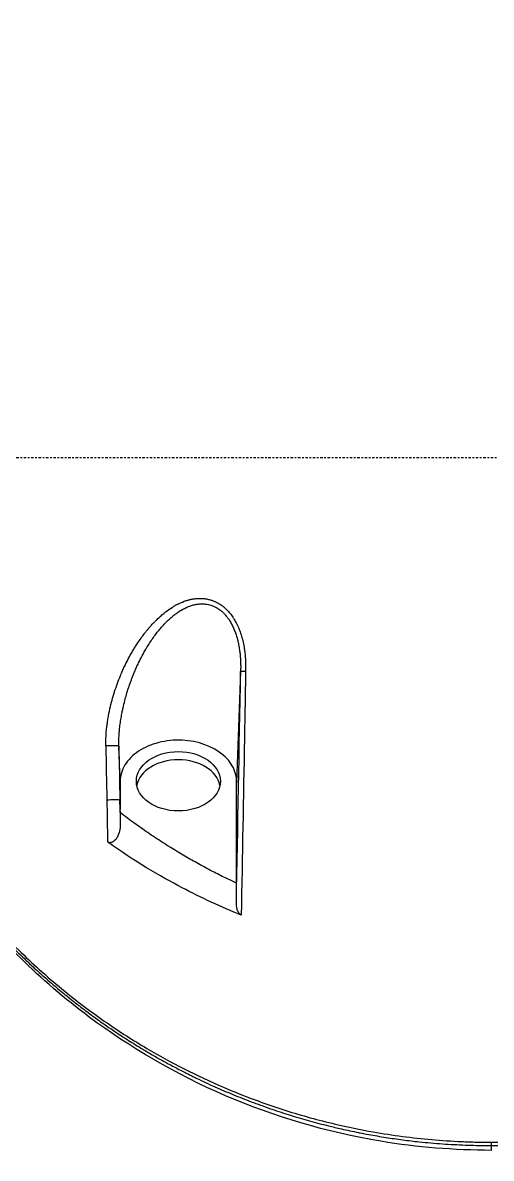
# Model space of a CAD drawing. Header units: millimetres. Extents: x 0 to 4378, y 0 to 2376.
# Drawn here: x 748.8 to 777.2, y 2123.9 to 2192.8 of the extents above; entities that cross this region are included whole.
import ezdxf

# ---------------------------------------------------------------- set-up
doc = ezdxf.new("R2010")
doc.units = ezdxf.units.MM
doc.header["$LTSCALE"] = 0.2
doc.linetypes.add('CENTER2', pattern=[1.125, 0.75, -0.125, 0.125, -0.125])
doc.layers.add('02_Center Line', color=1, linetype='CENTER2')

# ---------------------------------------------------------------- blocks, each defined once
blk = doc.blocks.new('A$Ce3085cef_1')
for p, q in [((-15.219, -12.976), (-15.469, -19.704)), ((-22.531, -19.637), (-22.611, -17.498)), ((-22.531, -19.637), (-22.531, -21.36)), ((-15.469, -25.826), (-15.469, -19.704)), ((-22.531, -21.36), (-22.553, -20.784)), ((-22.531, -21.543), (-22.531, -21.36)), ((-22.531, -21.544), (-22.526, -22.279)), ((-0.001, -41.555), (0, -41.763))]:
    blk.add_line(p, q)
for radius, start, end in [(86.413, 313.06048, 226.93952), (59, 311.98884, 228.01116), (57.092, 313.69818, 226.30182)]:
    blk.add_arc((0, 0), radius, start, end)
for centre, major_axis, ratio, start_param, end_param in [((-14.72, -12.985), (-0.5, 0.009), 0.012932, 5.115695, 6.264673), ((-23.11, -17.507), (0.5, 0.009), 0.050153, 0.018535, 2.199194), ((-12.785, -63.727), (-17.511, 911.462), 0.010687, 1.519843, 1.523455), ((-4.757, -63.303), (-17.027, 919.557), 0.01851, 1.520621, 1.524199), ((-19, -20.133), (2.55, 0), 0.707126, 0.137809, 3.003783), ((-23.053, -20.794), (0.5, 0.009), 0.046579, 0.018531, 2.190552), ((-12.439, -64.65), (-17.893, 931.033), 0.010814, 1.523451, 1.52618), ((-4.447, -64.049), (-17.323, 935.585), 0.01851, 1.524193, 1.525791)]:
    blk.add_ellipse(centre, major_axis=major_axis, ratio=ratio, start_param=start_param, end_param=end_param)
blk.add_ellipse((-19, -19.638), major_axis=(-2.55, 0), ratio=0.707116)
for points, knots in [([(-0.001, -41.555), (1.274, -41.555), (2.548, -41.496), (5.077, -41.262), (6.329, -41.087), (8.383, -40.705), (9.193, -40.529), (11.065, -40.062), (12.113, -39.755), (13.721, -39.215), (14.297, -39.007), (15.515, -38.536), (16.153, -38.27), (18.447, -37.247), (20.029, -36.408), (23.505, -34.273), (25.327, -32.919), (27.421, -31.089), (27.851, -30.697), (29.167, -29.443), (30.012, -28.558), (31.216, -27.182), (31.613, -26.706), (32.394, -25.726), (32.776, -25.222), (33.526, -24.183), (33.892, -23.649), (34.607, -22.55), (34.955, -21.986), (35.455, -21.127), (35.62, -20.836), (35.942, -20.25), (36.099, -19.955), (36.442, -19.293), (36.625, -18.925), (36.982, -18.18), (37.156, -17.801), (37.662, -16.654), (37.975, -15.88), (38.411, -14.696), (38.553, -14.29), (38.826, -13.469), (38.957, -13.054), (39.582, -10.944), (39.968, -9.233), (40.315, -7.034), (40.382, -6.555), (40.736, -3.631), (40.731, -1.784), (40.73, -0.374), (40.73, -0.156), (40.73, 0.174), (40.731, 0.284), (40.731, 0.558), (40.731, 0.718), (40.73, 0.953), (40.729, 1.029), (40.727, 1.258), (40.725, 1.393), (40.719, 1.643), (40.717, 1.746), (40.711, 1.947), (40.708, 2.039), (40.697, 2.346), (40.687, 2.563), (40.632, 3.62), (40.562, 4.456), (40.419, 5.698), (40.365, 6.104), (40.247, 6.908), (40.182, 7.306), (39.973, 8.479), (39.811, 9.254), (39.615, 10.072), (39.603, 10.119), (39.592, 10.165)], [-12.126888, -12.126888, -12.126888, -12.126888, -11.929155, -11.929155, -11.731142, -11.731142, -11.599108, -11.599108, -11.423504, -11.423504, -11.323203, -11.323203, -11.208746, -11.208746, -10.903559, -10.903559, -10.49681, -10.49681, -10.388234, -10.388234, -10.154863, -10.154863, -10.033963, -10.033963, -9.908546, -9.908546, -9.778492, -9.778492, -9.643694, -9.643694, -9.574994, -9.574994, -9.505925, -9.505925, -9.420491, -9.420491, -9.33343, -9.33343, -9.156755, -9.156755, -9.064945, -9.064945, -8.971626, -8.971626, -8.591834, -8.591834, -8.486072, -8.486072, -7.947871, -7.947871, -7.849464, -7.849464, -7.799156, -7.799156, -7.725216, -7.725216, -7.691028, -7.691028, -7.623996, -7.623996, -7.576077, -7.576077, -7.534454, -7.534454, -7.437649, -7.437649, -7.069154, -7.069154, -6.889697, -6.889697, -6.7135, -6.7135, -6.369354, -6.369354, -6.348438, -6.348438, -6.348438, -6.348438]), ([(-40.73, -1.164), (-40.73, -1.21), (-40.73, -1.256), (-40.73, -1.349), (-40.73, -1.393), (-40.729, -1.531), (-40.729, -1.623), (-40.726, -1.898), (-40.722, -2.08), (-40.715, -2.386), (-40.711, -2.508), (-40.69, -3.118), (-40.665, -3.606), (-40.607, -4.419), (-40.58, -4.744), (-40.508, -5.502), (-40.459, -5.935), (-40.33, -6.943), (-40.243, -7.519), (-40.011, -8.86), (-39.856, -9.624), (-39.44, -11.4), (-39.161, -12.411), (-38.659, -13.987), (-38.462, -14.559), (-38.012, -15.779), (-37.754, -16.426), (-37.33, -17.412), (-37.177, -17.753), (-36.659, -18.872), (-36.271, -19.644), (-35.379, -21.282), (-34.866, -22.146), (-33.688, -23.97), (-33.009, -24.928), (-31.891, -26.365), (-31.487, -26.86), (-30.281, -28.266), (-29.441, -29.163), (-27.71, -30.844), (-26.825, -31.633), (-25.075, -33.056), (-24.222, -33.698), (-22.551, -34.85), (-21.744, -35.367), (-19.444, -36.725), (-17.895, -37.516), (-15.043, -38.741), (-13.78, -39.213), (-11.495, -39.937), (-10.496, -40.214), (-8.718, -40.633), (-7.945, -40.793), (-5.993, -41.136), (-4.807, -41.293), (-3.011, -41.45), (-2.41, -41.489), (-1.507, -41.529), (-1.206, -41.539), (-0.754, -41.549), (-0.604, -41.551), (-0.378, -41.554), (-0.302, -41.554), (-0.189, -41.555), (-0.151, -41.555), (-0.076, -41.555), (-0.038, -41.555), (-0.001, -41.555)], [-7.729648, -7.729648, -7.729648, -7.729648, -7.710504, -7.710504, -7.690789, -7.690789, -7.652093, -7.652093, -7.574425, -7.574425, -7.522637, -7.522637, -7.315411, -7.315411, -7.17738, -7.17738, -6.993343, -6.993343, -6.748053, -6.748053, -6.421028, -6.421028, -5.985136, -5.985136, -5.736513, -5.736513, -5.452629, -5.452629, -5.301136, -5.301136, -4.954648, -4.954648, -4.558543, -4.558543, -4.106132, -4.106132, -3.864825, -3.864825, -3.41035, -3.41035, -2.984812, -2.984812, -2.612361, -2.612361, -2.28635, -2.28635, -1.715459, -1.715459, -1.286666, -1.286666, -0.965099, -0.965099, -0.723762, -0.723762, -0.361863, -0.361863, -0.180905, -0.180905, -0.090468, -0.090468, -0.045241, -0.045241, -0.022623, -0.022623, -0.011312, -0.011312, -0.000001, -0.000001, -0.000001, -0.000001]), ([(-40.723, -2.175), (-40.709, -2.959), (-40.671, -3.74), (-40.552, -5.295), (-40.469, -6.071), (-40.259, -7.616), (-40.131, -8.386), (-39.83, -9.918), (-39.657, -10.679), (-39.265, -12.194), (-39.047, -12.947), (-38.613, -14.295), (-38.405, -14.892), (-38.133, -15.619), (-38.081, -15.755), (-37.777, -16.54), (-37.509, -17.184), (-36.933, -18.471), (-36.624, -19.114), (-35.966, -20.396), (-35.615, -21.036), (-35.082, -21.947), (-34.915, -22.224), (-34.465, -22.954), (-34.175, -23.403), (-33.662, -24.163), (-33.444, -24.476), (-33.051, -25.025), (-32.877, -25.261), (-32.429, -25.859), (-32.15, -26.217), (-31.704, -26.772), (-31.541, -26.97), (-31.254, -27.313), (-31.131, -27.458), (-30.977, -27.637), (-30.947, -27.671), (-30.899, -27.727), (-30.878, -27.751), (-30.834, -27.801), (-30.813, -27.826), (-30.786, -27.856), (-30.778, -27.865), (-30.771, -27.873), (-30.77, -27.874), (-30.657, -28.004), (-30.537, -28.14), (-30.286, -28.417), (-30.157, -28.56), (-29.885, -28.853), (-29.743, -29.004), (-29.447, -29.314), (-29.293, -29.473), (-28.971, -29.799), (-28.805, -29.965), (-28.46, -30.302), (-28.282, -30.473), (-27.913, -30.821), (-27.722, -30.998), (-27.328, -31.355), (-27.125, -31.536), (-26.776, -31.84), (-26.633, -31.963), (-26.26, -32.279), (-26.023, -32.475), (-25.544, -32.862), (-25.303, -33.053), (-25.039, -33.257), (-25.025, -33.267), (-24.776, -33.459), (-24.533, -33.642), (-24.037, -34.007), (-23.783, -34.189), (-23.304, -34.524), (-23.082, -34.676), (-22.586, -35.009), (-22.31, -35.189), (-21.746, -35.547), (-21.459, -35.725), (-20.963, -36.023), (-20.758, -36.144), (-20.246, -36.44), (-19.934, -36.615), (-19.497, -36.852), (-19.38, -36.915), (-19.038, -37.097), (-18.811, -37.214), (-18.515, -37.364), (-18.447, -37.398), (-18.312, -37.466), (-18.243, -37.5), (-18.106, -37.568), (-18.038, -37.601), (-17.939, -37.649), (-17.906, -37.665), (-17.836, -37.699), (-17.798, -37.717), (-17.388, -37.914), (-17.016, -38.085), (-16.278, -38.411), (-15.912, -38.567), (-15.177, -38.867), (-14.807, -39.011), (-14.064, -39.289), (-13.691, -39.423), (-12.939, -39.68), (-12.559, -39.804), (-11.799, -40.039), (-11.418, -40.151), (-10.653, -40.364), (-10.268, -40.465), (-9.624, -40.624), (-9.362, -40.686), (-8.752, -40.825), (-8.404, -40.898), (-8.029, -40.973), (-7.996, -40.98), (-7.612, -41.056), (-7.264, -41.119), (-6.572, -41.237), (-6.229, -41.291), (-5.544, -41.39), (-5.203, -41.434), (-4.704, -41.494), (-4.542, -41.512), (-4.139, -41.555), (-3.902, -41.578), (-3.429, -41.619), (-3.195, -41.637), (-2.73, -41.669), (-2.499, -41.683), (-2.039, -41.707), (-1.811, -41.718), (-1.358, -41.735), (-1.134, -41.741), (-0.69, -41.752), (-0.469, -41.756), (-0.168, -41.76), (-0.084, -41.76), (0, -41.761)], [0, 0, 0, 0, 0.0414469, 0.0414469, 0.0830494, 0.0830494, 0.1249008, 0.1249008, 0.1668944, 0.1668944, 0.2091227, 0.2091227, 0.2431558, 0.2431558, 0.2509379, 0.2509379, 0.2884331, 0.2884331, 0.3266289, 0.3266289, 0.3655753, 0.3655753, 0.3827867, 0.3827867, 0.4111135, 0.4111135, 0.4312236, 0.4312236, 0.4466558, 0.4466558, 0.4704458, 0.4704458, 0.4838416, 0.4838416, 0.4937454, 0.4937454, 0.4960937, 0.4960937, 0.4975622, 0.4975622, 0.4990924, 0.4990924, 0.4998798, 0.4998798, 0.5, 0.5, 0.515625, 0.515625, 0.530681, 0.530681, 0.5455116, 0.5455116, 0.5601173, 0.5601173, 0.5745008, 0.5745008, 0.5885568, 0.5885568, 0.6024334, 0.6024334, 0.616041, 0.616041, 0.625, 0.625, 0.6389674, 0.6389674, 0.6521907, 0.6521907, 0.6529348, 0.6529348, 0.6653133, 0.6653133, 0.6774557, 0.6774557, 0.6875, 0.6875, 0.6992974, 0.6992974, 0.7108979, 0.7108979, 0.71875, 0.71875, 0.7302216, 0.7302216, 0.734375, 0.734375, 0.7421875, 0.7421875, 0.7443878, 0.7443878, 0.7465782, 0.7465782, 0.7488369, 0.7488369, 0.75, 0.75, 0.7513839, 0.7513839, 0.7649249, 0.7649249, 0.7782838, 0.7782838, 0.7918729, 0.7918729, 0.8057075, 0.8057075, 0.8199553, 0.8199553, 0.8344527, 0.8344527, 0.849373, 0.849373, 0.8597114, 0.8597114, 0.8736746, 0.8736746, 0.875, 0.875, 0.8893851, 0.8893851, 0.9040038, 0.9040038, 0.9189904, 0.9189904, 0.9263298, 0.9263298, 0.937311, 0.937311, 0.9484587, 0.9484587, 0.959783, 0.959783, 0.9713927, 0.9713927, 0.9831792, 0.9831792, 0.9952444, 0.9952444, 1, 1, 1, 1]), ([(0, -42.053), (-2.248, -42.036), (-4.51, -41.866), (-10.012, -40.95), (-13.224, -39.983), (-19.174, -37.424), (-21.955, -35.784), (-27.416, -31.709), (-29.988, -29.136), (-34.855, -22.918), (-36.903, -19.11), (-39.847, -10.978), (-40.642, -6.563), (-40.723, -2.184)], [0.000004, 0.000004, 0.000004, 0.000004, 0.674387, 0.674387, 1.694351, 1.694351, 2.75589, 2.75589, 4.060103, 4.060103, 5.739794, 5.739794, 7.576426, 7.576426, 7.576426, 7.576426]), ([(0, -41.761), (0.274, -41.763), (0.557, -41.76), (1.134, -41.748), (1.428, -41.739), (2.023, -41.714), (2.324, -41.698), (2.935, -41.659), (3.244, -41.636), (3.87, -41.582), (4.185, -41.551), (4.633, -41.502), (4.761, -41.487), (4.977, -41.461), (5.065, -41.45), (5.457, -41.401), (5.765, -41.359), (6.103, -41.308), (6.129, -41.304), (6.459, -41.255), (6.768, -41.204), (7.108, -41.145), (7.135, -41.14), (7.206, -41.128), (7.249, -41.12), (7.477, -41.079), (7.662, -41.045), (7.869, -41.005), (7.888, -41.001), (8.229, -40.934), (8.554, -40.867), (8.909, -40.788), (8.935, -40.782), (9.189, -40.726), (9.417, -40.673), (9.769, -40.588), (9.892, -40.558), (10.169, -40.489), (10.323, -40.449), (10.847, -40.311), (11.22, -40.208), (11.71, -40.064), (11.825, -40.03), (12.202, -39.915), (12.466, -39.833), (12.829, -39.715), (12.927, -39.682), (13.396, -39.526), (13.769, -39.396), (14.149, -39.257), (14.155, -39.255), (14.53, -39.117), (14.9, -38.976), (15.34, -38.8), (15.408, -38.773), (15.751, -38.633), (16.026, -38.518), (16.389, -38.362), (16.475, -38.324), (16.777, -38.191), (16.993, -38.094), (17.317, -37.945), (17.425, -37.894), (17.569, -37.826), (17.603, -37.81), (17.67, -37.779), (17.702, -37.763), (17.763, -37.734), (17.79, -37.721), (17.831, -37.701), (17.844, -37.695), (18.025, -37.608), (18.191, -37.526), (18.511, -37.367), (18.666, -37.288), (19.135, -37.047), (19.444, -36.882), (20.049, -36.551), (20.344, -36.384), (20.924, -36.047), (21.207, -35.878), (21.545, -35.67), (21.608, -35.632), (21.844, -35.485), (22.016, -35.376), (22.288, -35.202), (22.39, -35.136), (22.76, -34.893), (23.022, -34.717), (23.415, -34.447), (23.552, -34.351), (23.937, -34.079), (24.179, -33.903), (24.651, -33.553), (24.882, -33.379), (25.276, -33.073), (25.444, -32.941), (25.615, -32.804), (25.623, -32.798), (25.845, -32.62), (26.05, -32.452), (26.458, -32.113), (26.658, -31.942), (26.906, -31.726), (26.961, -31.679), (27.206, -31.464), (27.389, -31.3), (27.744, -30.978), (27.915, -30.819), (28.244, -30.509), (28.402, -30.358), (28.705, -30.063), (28.851, -29.919), (29.009, -29.76), (29.03, -29.739), (29.172, -29.596), (29.288, -29.477), (29.527, -29.231), (29.647, -29.105), (29.874, -28.864), (29.981, -28.749), (30.118, -28.601), (30.154, -28.562), (30.285, -28.419), (30.374, -28.32), (30.47, -28.214), (30.483, -28.199), (30.525, -28.152), (30.553, -28.12), (30.597, -28.071), (30.613, -28.053), (30.649, -28.012), (30.669, -27.989), (30.699, -27.955), (30.709, -27.944), (30.721, -27.931), (30.722, -27.929), (30.724, -27.927), (30.725, -27.926), (30.731, -27.92), (30.736, -27.914), (30.963, -27.655), (31.174, -27.409), (31.485, -27.037), (31.588, -26.912), (32.044, -26.352), (32.385, -25.916), (32.737, -25.445), (32.762, -25.413), (33.103, -24.954), (33.408, -24.526), (33.734, -24.051), (33.767, -24.003), (33.945, -23.742), (34.087, -23.527), (34.53, -22.847), (34.82, -22.381), (35.119, -21.878), (35.141, -21.841), (35.338, -21.507), (35.508, -21.21), (35.789, -20.704), (35.904, -20.494), (36.12, -20.087), (36.223, -19.891), (36.559, -19.235), (36.782, -18.777), (37.035, -18.233), (37.075, -18.146), (37.18, -17.917), (37.243, -17.776), (37.485, -17.229), (37.656, -16.824), (37.88, -16.269), (37.94, -16.118), (38.158, -15.557), (38.31, -15.148), (38.507, -14.588), (38.56, -14.436), (38.635, -14.213), (38.659, -14.143), (38.854, -13.555), (39.014, -13.039), (39.183, -12.454), (39.203, -12.382), (39.238, -12.26), (39.252, -12.211), (39.385, -11.732), (39.496, -11.304), (39.636, -10.727), (39.672, -10.574), (39.834, -9.873), (39.948, -9.327), (40.055, -8.753), (40.061, -8.722), (40.091, -8.56), (40.114, -8.43), (40.187, -8.011), (40.234, -7.723), (40.323, -7.134), (40.365, -6.833), (40.411, -6.474), (40.419, -6.415), (40.5, -5.763), (40.559, -5.176), (40.61, -4.531), (40.615, -4.468), (40.63, -4.26), (40.64, -4.115), (40.678, -3.519), (40.699, -3.071), (40.713, -2.588), (40.714, -2.55), (40.718, -2.419), (40.72, -2.326), (40.722, -2.234)], [0.0000005, 0.0000005, 0.0000005, 0.0000005, 0.0158804, 0.0158804, 0.0314941, 0.0314941, 0.0466963, 0.0466963, 0.0616667, 0.0616667, 0.0762857, 0.0762857, 0.0820479, 0.0820479, 0.0859853, 0.0859853, 0.0994403, 0.0994403, 0.1005462, 0.1005462, 0.1136242, 0.1136242, 0.1147453, 0.1147453, 0.1165521, 0.1165521, 0.1241981, 0.1241981, 0.125, 0.125, 0.1381084, 0.1381084, 0.1391728, 0.1391728, 0.1482001, 0.1482001, 0.1529972, 0.1529972, 0.1589987, 0.1589987, 0.1732494, 0.1732494, 0.1776036, 0.1776036, 0.1875, 0.1875, 0.1911709, 0.1911709, 0.2049605, 0.2049605, 0.2051836, 0.2051836, 0.21875, 0.21875, 0.2212271, 0.2212271, 0.2312401, 0.2312401, 0.234375, 0.234375, 0.2421875, 0.2421875, 0.2460938, 0.2460938, 0.2474252, 0.2474252, 0.2487118, 0.2487118, 0.2496161, 0.2496161, 0.25, 0.25, 0.2548856, 0.2548856, 0.2595383, 0.2595383, 0.2692434, 0.2692434, 0.2790515, 0.2790515, 0.2890122, 0.2890122, 0.2912742, 0.2912742, 0.2976908, 0.2976908, 0.3016122, 0.3016122, 0.3121303, 0.3121303, 0.3179228, 0.3179228, 0.3287012, 0.3287012, 0.3396932, 0.3396932, 0.3481944, 0.3481944, 0.3486379, 0.3486379, 0.3598073, 0.3598073, 0.3716181, 0.3716181, 0.375, 0.375, 0.3869913, 0.3869913, 0.3992411, 0.3992411, 0.4116457, 0.4116457, 0.424265, 0.424265, 0.4261619, 0.4261619, 0.4375, 0.4375, 0.4505935, 0.4505935, 0.463876, 0.463876, 0.46875, 0.46875, 0.4822259, 0.4822259, 0.484375, 0.484375, 0.4893023, 0.4893023, 0.4921875, 0.4921875, 0.4960938, 0.4960938, 0.4980469, 0.4980469, 0.4985352, 0.4985352, 0.4992676, 0.4992676, 0.5, 0.5, 0.5143265, 0.5143265, 0.5215625, 0.5215625, 0.5466413, 0.5466413, 0.5485034, 0.5485034, 0.5728868, 0.5728868, 0.5755775, 0.5755775, 0.5877727, 0.5877727, 0.6141516, 0.6141516, 0.6162648, 0.6162648, 0.6330476, 0.6330476, 0.6449132, 0.6449132, 0.656049, 0.656049, 0.6819939, 0.6819939, 0.6869268, 0.6869268, 0.6949503, 0.6949503, 0.717991, 0.717991, 0.7265974, 0.7265974, 0.75, 0.75, 0.7587448, 0.7587448, 0.7627993, 0.7627993, 0.7925908, 0.7925908, 0.7967746, 0.7967746, 0.7996666, 0.7996666, 0.8246287, 0.8246287, 0.833564, 0.833564, 0.8658948, 0.8658948, 0.8677436, 0.8677436, 0.8755356, 0.8755356, 0.8928106, 0.8928106, 0.9110136, 0.9110136, 0.9146293, 0.9146293, 0.9506659, 0.9506659, 0.9545641, 0.9545641, 0.9635596, 0.9635596, 0.9917153, 0.9917153, 0.9941009, 0.9941009, 1, 1, 1, 1]), ([(-23.405, -17.492), (-23.406, -17.413), (-23.406, -17.334), (-23.405, -17.253), (-23.402, -16.998), (-23.386, -16.736), (-23.36, -16.476), (-23.356, -16.439), (-23.352, -16.402), (-23.348, -16.365), (-23.337, -16.269), (-23.325, -16.173), (-23.311, -16.078), (-23.297, -15.981), (-23.282, -15.886), (-23.266, -15.792), (-23.235, -15.608), (-23.199, -15.429), (-23.161, -15.258), (-23.158, -15.244), (-23.155, -15.231), (-23.152, -15.217), (-23.076, -14.883), (-22.984, -14.546), (-22.879, -14.219), (-22.875, -14.206), (-22.871, -14.193), (-22.867, -14.181), (-22.759, -13.847), (-22.639, -13.522), (-22.511, -13.214), (-22.502, -13.193), (-22.493, -13.173), (-22.485, -13.152), (-22.445, -13.057), (-22.404, -12.965), (-22.363, -12.873), (-22.322, -12.781), (-22.28, -12.691), (-22.237, -12.602), (-22.167, -12.456), (-22.094, -12.313), (-22.019, -12.17), (-21.974, -12.086), (-21.927, -12.001), (-21.88, -11.917), (-21.834, -11.835), (-21.786, -11.752), (-21.737, -11.67), (-21.697, -11.604), (-21.656, -11.537), (-21.615, -11.471), (-21.566, -11.392), (-21.516, -11.315), (-21.466, -11.24), (-21.333, -11.039), (-21.197, -10.848), (-21.058, -10.667), (-21.022, -10.621), (-20.986, -10.575), (-20.951, -10.531), (-20.915, -10.487), (-20.88, -10.444), (-20.845, -10.401), (-20.81, -10.36), (-20.775, -10.319), (-20.74, -10.278), (-20.705, -10.238), (-20.67, -10.198), (-20.633, -10.158), (-20.598, -10.12), (-20.563, -10.081), (-20.526, -10.042), (-20.506, -10.021), (-20.486, -10), (-20.465, -9.979), (-20.427, -9.939), (-20.389, -9.901), (-20.352, -9.864), (-20.314, -9.827), (-20.277, -9.791), (-20.24, -9.755), (-20.203, -9.72), (-20.166, -9.686), (-20.128, -9.652), (-20.12, -9.645), (-20.113, -9.638), (-20.105, -9.631), (-20.069, -9.599), (-20.032, -9.567), (-19.995, -9.535), (-19.959, -9.504), (-19.923, -9.474), (-19.885, -9.443), (-19.85, -9.414), (-19.813, -9.385), (-19.775, -9.356), (-19.644, -9.254), (-19.513, -9.162), (-19.381, -9.078), (-19.355, -9.062), (-19.329, -9.046), (-19.304, -9.03), (-19.294, -9.024), (-19.285, -9.019), (-19.275, -9.013), (-19.25, -8.998), (-19.226, -8.984), (-19.201, -8.97), (-19.177, -8.956), (-19.152, -8.942), (-19.126, -8.928), (-19.102, -8.915), (-19.078, -8.902), (-19.052, -8.889), (-19.031, -8.878), (-19.009, -8.867), (-18.986, -8.856), (-18.831, -8.779), (-18.676, -8.716), (-18.523, -8.666), (-18.496, -8.658), (-18.471, -8.65), (-18.445, -8.643), (-18.42, -8.635), (-18.396, -8.628), (-18.371, -8.622), (-18.36, -8.619), (-18.35, -8.616), (-18.34, -8.613), (-18.316, -8.607), (-18.292, -8.602), (-18.267, -8.596), (-18.243, -8.591), (-18.219, -8.585), (-18.193, -8.58), (-18.169, -8.575), (-18.144, -8.571), (-18.118, -8.566), (-18.1, -8.563), (-18.082, -8.561), (-18.063, -8.558), (-18.02, -8.551), (-17.977, -8.546), (-17.935, -8.542), (-17.902, -8.539), (-17.871, -8.536), (-17.839, -8.534), (-17.796, -8.532), (-17.754, -8.53), (-17.712, -8.53), (-17.672, -8.53), (-17.633, -8.53), (-17.594, -8.532), (-17.555, -8.533), (-17.516, -8.536), (-17.477, -8.54), (-17.439, -8.543), (-17.401, -8.548), (-17.362, -8.553), (-17.353, -8.554), (-17.343, -8.556), (-17.333, -8.558), (-17.296, -8.563), (-17.258, -8.57), (-17.22, -8.578), (-17.184, -8.586), (-17.148, -8.594), (-17.111, -8.604), (-17.076, -8.613), (-17.04, -8.624), (-17.004, -8.635), (-16.948, -8.653), (-16.892, -8.673), (-16.837, -8.696), (-16.779, -8.719), (-16.721, -8.746), (-16.664, -8.775), (-16.567, -8.825), (-16.472, -8.882), (-16.38, -8.948), (-16.326, -8.986), (-16.274, -9.027), (-16.223, -9.07), (-16.172, -9.113), (-16.122, -9.158), (-16.074, -9.205), (-16.042, -9.237), (-16.01, -9.27), (-15.979, -9.304), (-15.971, -9.312), (-15.964, -9.32), (-15.956, -9.329), (-15.895, -9.397), (-15.835, -9.47), (-15.778, -9.549), (-15.748, -9.59), (-15.718, -9.632), (-15.69, -9.675), (-15.675, -9.696), (-15.661, -9.718), (-15.647, -9.74), (-15.588, -9.833), (-15.534, -9.929), (-15.484, -10.025), (-15.457, -10.076), (-15.432, -10.128), (-15.408, -10.179), (-15.383, -10.233), (-15.359, -10.288), (-15.337, -10.341), (-15.335, -10.344), (-15.334, -10.347), (-15.333, -10.35), (-15.313, -10.399), (-15.294, -10.447), (-15.276, -10.495), (-15.257, -10.545), (-15.239, -10.596), (-15.221, -10.649), (-15.21, -10.682), (-15.199, -10.715), (-15.189, -10.749), (-15.171, -10.805), (-15.154, -10.861), (-15.138, -10.918), (-15.069, -11.169), (-15.017, -11.429), (-14.983, -11.672), (-14.979, -11.699), (-14.975, -11.725), (-14.972, -11.751), (-14.968, -11.782), (-14.964, -11.814), (-14.96, -11.847), (-14.955, -11.893), (-14.95, -11.939), (-14.945, -11.986), (-14.941, -12.033), (-14.937, -12.08), (-14.933, -12.126), (-14.93, -12.174), (-14.927, -12.221), (-14.924, -12.267), (-14.922, -12.302), (-14.92, -12.336), (-14.919, -12.369), (-14.919, -12.382), (-14.918, -12.395), (-14.918, -12.408), (-14.916, -12.446), (-14.915, -12.484), (-14.914, -12.522), (-14.913, -12.567), (-14.913, -12.611), (-14.913, -12.658), (-14.913, -12.706), (-14.913, -12.756), (-14.913, -12.808), (-14.914, -12.852), (-14.914, -12.899), (-14.915, -12.948), (-14.915, -12.957), (-14.916, -12.967), (-14.916, -12.976)], [0, 0, 0, 0, 0.0130518, 0.0130518, 0.0130518, 0.0546487, 0.0546487, 0.0546487, 0.0606097, 0.0606097, 0.0606097, 0.0760926, 0.0760926, 0.0760926, 0.0917898, 0.0917898, 0.0917898, 0.1225414, 0.1225414, 0.1225414, 0.125, 0.125, 0.125, 0.185671, 0.185671, 0.185671, 0.1880403, 0.1880403, 0.1880403, 0.25, 0.25, 0.25, 0.2541675, 0.2541675, 0.2541675, 0.2733775, 0.2733775, 0.2733775, 0.292584, 0.292584, 0.292584, 0.3239194, 0.3239194, 0.3239194, 0.3424637, 0.3424637, 0.3424637, 0.3605055, 0.3605055, 0.3605055, 0.375, 0.375, 0.375, 0.3920699, 0.3920699, 0.3920699, 0.4375, 0.4375, 0.4375, 0.4492702, 0.4492702, 0.4492702, 0.4610182, 0.4610182, 0.4610182, 0.4724516, 0.4724516, 0.4724516, 0.4836295, 0.4836295, 0.4836295, 0.4943265, 0.4943265, 0.4943265, 0.5, 0.5, 0.5, 0.5106152, 0.5106152, 0.5106152, 0.5212304, 0.5212304, 0.5212304, 0.5317597, 0.5317597, 0.5317597, 0.5339079, 0.5339079, 0.5339079, 0.5439621, 0.5439621, 0.5439621, 0.5534615, 0.5534615, 0.5534615, 0.5625, 0.5625, 0.5625, 0.59375, 0.59375, 0.59375, 0.6000797, 0.6000797, 0.6000797, 0.6024545, 0.6024545, 0.6024545, 0.6086674, 0.6086674, 0.6086674, 0.6147125, 0.6147125, 0.6147125, 0.6203648, 0.6203648, 0.6203648, 0.625, 0.625, 0.625, 0.65625, 0.65625, 0.65625, 0.6616327, 0.6616327, 0.6616327, 0.6670453, 0.6670453, 0.6670453, 0.6693115, 0.6693115, 0.6693115, 0.6745078, 0.6745078, 0.6745078, 0.6795832, 0.6795832, 0.6795832, 0.6843068, 0.6843068, 0.6843068, 0.6875, 0.6875, 0.6875, 0.6949011, 0.6949011, 0.6949011, 0.7005456, 0.7005456, 0.7005456, 0.7082314, 0.7082314, 0.7082314, 0.7154474, 0.7154474, 0.7154474, 0.7225734, 0.7225734, 0.7225734, 0.7295267, 0.7295267, 0.7295267, 0.7312887, 0.7312887, 0.7312887, 0.7379202, 0.7379202, 0.7379202, 0.7441227, 0.7441227, 0.7441227, 0.75, 0.75, 0.75, 0.7591085, 0.7591085, 0.7591085, 0.768686, 0.768686, 0.768686, 0.7850609, 0.7850609, 0.7850609, 0.7946632, 0.7946632, 0.7946632, 0.8042655, 0.8042655, 0.8042655, 0.8108796, 0.8108796, 0.8108796, 0.8125, 0.8125, 0.8125, 0.8256556, 0.8256556, 0.8256556, 0.8325276, 0.8325276, 0.8325276, 0.8359779, 0.8359779, 0.8359779, 0.8506488, 0.8506488, 0.8506488, 0.8584656, 0.8584656, 0.8584656, 0.8668393, 0.8668393, 0.8668393, 0.8673146, 0.8673146, 0.8673146, 0.875, 0.875, 0.875, 0.883205, 0.883205, 0.883205, 0.8882626, 0.8882626, 0.8882626, 0.8966706, 0.8966706, 0.8966706, 0.9334822, 0.9334822, 0.9334822, 0.9375, 0.9375, 0.9375, 0.9423621, 0.9423621, 0.9423621, 0.9492937, 0.9492937, 0.9492937, 0.9562254, 0.9562254, 0.9562254, 0.9633498, 0.9633498, 0.9633498, 0.96875, 0.96875, 0.96875, 0.9708858, 0.9708858, 0.9708858, 0.9771847, 0.9771847, 0.9771847, 0.9845447, 0.9845447, 0.9845447, 0.9922363, 0.9922363, 0.9922363, 0.9987827, 0.9987827, 0.9987827, 1, 1, 1, 1]), ([(-22.611, -17.498), (-22.613, -17.399), (-22.612, -17.3), (-22.609, -17.099), (-22.605, -16.998), (-22.594, -16.793), (-22.586, -16.689), (-22.573, -16.537), (-22.568, -16.488), (-22.55, -16.318), (-22.536, -16.197), (-22.501, -15.951), (-22.482, -15.826), (-22.442, -15.599), (-22.423, -15.496), (-22.388, -15.322), (-22.372, -15.25), (-22.324, -15.03), (-22.288, -14.882), (-22.217, -14.612), (-22.184, -14.49), (-22.109, -14.236), (-22.068, -14.104), (-21.98, -13.839), (-21.934, -13.706), (-21.864, -13.512), (-21.84, -13.45), (-21.766, -13.255), (-21.713, -13.123), (-21.62, -12.903), (-21.582, -12.814), (-21.5, -12.632), (-21.457, -12.539), (-21.345, -12.305), (-21.274, -12.166), (-21.127, -11.888), (-21.05, -11.75), (-20.957, -11.593), (-20.944, -11.571), (-20.871, -11.448), (-20.809, -11.348), (-20.684, -11.154), (-20.62, -11.059), (-20.492, -10.875), (-20.427, -10.786), (-20.333, -10.661), (-20.305, -10.624), (-20.208, -10.501), (-20.138, -10.416), (-19.998, -10.252), (-19.927, -10.173), (-19.818, -10.058), (-19.782, -10.021), (-19.677, -9.915), (-19.608, -9.848), (-19.468, -9.721), (-19.398, -9.66), (-19.257, -9.545), (-19.187, -9.491), (-19.084, -9.416), (-19.052, -9.394), (-18.943, -9.319), (-18.865, -9.269), (-18.776, -9.218), (-18.766, -9.212), (-18.673, -9.16), (-18.588, -9.116), (-18.418, -9.039), (-18.334, -9.006), (-18.234, -8.972), (-18.219, -8.968), (-18.133, -8.941), (-18.061, -8.922), (-17.914, -8.891), (-17.841, -8.88), (-17.691, -8.865), (-17.617, -8.862), (-17.469, -8.864), (-17.396, -8.869), (-17.273, -8.886), (-17.223, -8.894), (-17.124, -8.916), (-17.075, -8.929), (-16.98, -8.959), (-16.933, -8.976), (-16.814, -9.025), (-16.742, -9.06), (-16.609, -9.135), (-16.548, -9.175), (-16.438, -9.256), (-16.389, -9.295), (-16.295, -9.379), (-16.249, -9.423), (-16.183, -9.493), (-16.161, -9.517), (-16.104, -9.582), (-16.071, -9.623), (-15.995, -9.722), (-15.954, -9.781), (-15.892, -9.875), (-15.871, -9.909), (-15.81, -10.011), (-15.772, -10.08), (-15.699, -10.226), (-15.664, -10.301), (-15.596, -10.459), (-15.564, -10.541), (-15.505, -10.709), (-15.477, -10.794), (-15.424, -10.975), (-15.4, -11.07), (-15.364, -11.226), (-15.35, -11.288), (-15.319, -11.45), (-15.302, -11.551), (-15.275, -11.737), (-15.264, -11.822), (-15.246, -11.995), (-15.238, -12.082), (-15.23, -12.212), (-15.227, -12.254), (-15.223, -12.339), (-15.221, -12.381), (-15.22, -12.422)], [0, 0, 0, 0, 0.018045, 0.018045, 0.036531, 0.036531, 0.055629, 0.055629, 0.064564, 0.064564, 0.086945, 0.086945, 0.109976, 0.109976, 0.129128, 0.129128, 0.142457, 0.142457, 0.170395, 0.170395, 0.193692, 0.193692, 0.219522, 0.219522, 0.245758, 0.245758, 0.258256, 0.258256, 0.285001, 0.285001, 0.30335, 0.30335, 0.32282, 0.32282, 0.352407, 0.352407, 0.382516, 0.382516, 0.387384, 0.387384, 0.410047, 0.410047, 0.43234, 0.43234, 0.45394, 0.45394, 0.463168, 0.463168, 0.484941, 0.484941, 0.506037, 0.506037, 0.516513, 0.516513, 0.535798, 0.535798, 0.554704, 0.554704, 0.572985, 0.572985, 0.581077, 0.581077, 0.60037, 0.60037, 0.602655, 0.602655, 0.622838, 0.622838, 0.642333, 0.642333, 0.645641, 0.645641, 0.661782, 0.661782, 0.677923, 0.677923, 0.694203, 0.694203, 0.710205, 0.710205, 0.721121, 0.721121, 0.731974, 0.731974, 0.742487, 0.742487, 0.75954, 0.75954, 0.774769, 0.774769, 0.787635, 0.787635, 0.800465, 0.800465, 0.807051, 0.807051, 0.817568, 0.817568, 0.831633, 0.831633, 0.839333, 0.839333, 0.854613, 0.854613, 0.870523, 0.870523, 0.88721, 0.88721, 0.903897, 0.903897, 0.92203, 0.92203, 0.93368, 0.93368, 0.952648, 0.952648, 0.968461, 0.968461, 0.984602, 0.984602, 0.992301, 0.992301, 1, 1, 1, 1]), ([(-15.22, -12.422), (-15.218, -12.471), (-15.217, -12.52), (-15.216, -12.611), (-15.216, -12.654), (-15.216, -12.735), (-15.216, -12.773), (-15.217, -12.846), (-15.218, -12.881), (-15.219, -12.936), (-15.219, -12.956), (-15.219, -12.976)], [0, 0, 0, 0, 0.271734, 0.271734, 0.503482, 0.503482, 0.710548, 0.710548, 0.89393, 0.89393, 1, 1, 1, 1]), ([(-14.916, -12.976), (-14.94, -14.339), (-14.964, -15.701), (-14.989, -17.064), (-15.053, -20.629), (-15.117, -24.194), (-15.181, -27.759)], [0, 0, 0, 0, 0.2372022, 0.2372022, 0.2372022, 0.8578116, 0.8578116, 0.8578116, 0.8578116]), ([(-15.469, -19.704), (-15.469, -19.619), (-15.47, -19.533), (-15.479, -19.448), (-15.497, -19.277), (-15.54, -19.109), (-15.607, -18.946), (-15.739, -18.621), (-15.969, -18.312), (-16.274, -18.05), (-16.885, -17.525), (-17.813, -17.189), (-18.775, -17.145), (-19.256, -17.124), (-19.743, -17.173), (-20.194, -17.287), (-20.645, -17.402), (-21.066, -17.584), (-21.416, -17.816), (-21.765, -18.048), (-22.049, -18.332), (-22.24, -18.644), (-22.431, -18.956), (-22.531, -19.298), (-22.531, -19.637)], [0.0000002, 0.0000002, 0.0000002, 0.0000002, 0.0322579, 0.0322579, 0.0322579, 0.096774, 0.096774, 0.096774, 0.2258063, 0.2258063, 0.2258063, 0.4838709, 0.4838709, 0.4838709, 0.6129032, 0.6129032, 0.6129032, 0.7419354, 0.7419354, 0.7419354, 0.8709677, 0.8709677, 0.8709677, 1, 1, 1, 1]), ([(-15.469, -25.826), (-15.69, -25.722), (-15.911, -25.616), (-16.131, -25.509), (-16.398, -25.38), (-16.663, -25.248), (-16.924, -25.113), (-17.076, -25.035), (-17.226, -24.956), (-17.375, -24.876), (-17.65, -24.728), (-17.921, -24.577), (-18.19, -24.424), (-18.466, -24.266), (-18.739, -24.105), (-19.01, -23.942), (-19.155, -23.855), (-19.3, -23.766), (-19.443, -23.677), (-19.462, -23.666), (-19.481, -23.654), (-19.5, -23.642), (-19.812, -23.449), (-20.119, -23.252), (-20.421, -23.051), (-20.714, -22.857), (-21.003, -22.66), (-21.287, -22.459), (-21.554, -22.271), (-21.817, -22.08), (-22.077, -21.886), (-22.229, -21.773), (-22.38, -21.658), (-22.53, -21.543)], [0.0000111, 0.0000111, 0.0000111, 0.0000111, 0.0856069, 0.0856069, 0.0856069, 0.189527, 0.189527, 0.189527, 0.2496642, 0.2496642, 0.2496642, 0.3608437, 0.3608437, 0.3608437, 0.4752519, 0.4752519, 0.4752519, 0.5366951, 0.5366951, 0.5366951, 0.5448255, 0.5448255, 0.5448255, 0.6781774, 0.6781774, 0.6781774, 0.8073979, 0.8073979, 0.8073979, 0.928711, 0.928711, 0.928711, 1, 1, 1, 1]), ([(-22.526, -22.278), (-22.526, -22.389), (-22.542, -22.522), (-22.603, -22.785), (-22.65, -22.923), (-22.756, -23.114), (-22.805, -23.184), (-22.91, -23.283), (-22.955, -23.313), (-23.036, -23.35), (-23.074, -23.361), (-23.147, -23.368), (-23.181, -23.366), (-23.243, -23.349), (-23.271, -23.336), (-23.296, -23.318)], [0.0002008, 0.0002008, 0.0002008, 0.0002008, 0.0392119, 0.0392119, 0.0764248, 0.0764248, 0.0980335, 0.0980335, 0.1133398, 0.1133398, 0.1258751, 0.1258751, 0.1369295, 0.1369295, 0.1479068, 0.1479068, 0.1479068, 0.1479068]), ([(-15.181, -27.759), (-16.382, -27.29), (-17.631, -26.699), (-20.097, -25.405), (-21.692, -24.486), (-23.296, -23.318)], [0.0000016, 0.0000016, 0.0000016, 0.0000016, 0.4148042, 0.4148042, 0.8980857, 0.8980857, 0.8980857, 0.8980857]), ([(-15.478, -27.07), (-15.477, -26.863), (-15.475, -26.656), (-15.472, -26.241), (-15.47, -26.034), (-15.469, -25.826)], [-0.1435856, -0.1435856, -0.1435856, -0.1435856, -0.0718018, -0.0718018, -0.0000074, -0.0000074, -0.0000074, -0.0000074]), ([(-15.181, -27.759), (-15.204, -27.75), (-15.226, -27.737), (-15.266, -27.705), (-15.285, -27.685), (-15.339, -27.619), (-15.372, -27.562), (-15.449, -27.374), (-15.479, -27.224), (-15.478, -27.07)], [0.00000023, 0.00000023, 0.00000023, 0.00000023, 0.00803419, 0.00803419, 0.01732344, 0.01732344, 0.03734473, 0.03734473, 0.07468537, 0.07468537, 0.07468537, 0.07468537]), ([(0, -41.761), (0, -41.785), (0, -41.807), (0, -41.828), (0, -41.836), (0, -41.844), (0, -41.852), (0, -41.854), (0, -41.856), (0, -41.859), (0, -41.878), (0, -41.897), (0, -41.914), (0, -41.923), (0, -41.932), (0, -41.94), (0, -41.956), (0, -41.97), (0, -41.982), (0, -41.989), (0, -41.996), (0, -42.002), (0, -42.013), (0, -42.022), (0, -42.029), (0, -42.031), (0, -42.032), (0, -42.033), (0, -42.036), (0, -42.039), (0, -42.041), (0, -42.047), (0, -42.051), (0, -42.053), (0, -42.054), (0, -42.054), (0, -42.054), (0, -42.055), (0, -42.055), (0, -42.056), (0, -42.056), (0, -42.056), (0, -42.056)], [0, 0, 0, 0, 0.0833049, 0.0833049, 0.0833049, 0.1149751, 0.1149751, 0.1149751, 0.125, 0.125, 0.125, 0.2062189, 0.2062189, 0.2062189, 0.25, 0.25, 0.25, 0.3301272, 0.3301272, 0.3301272, 0.375, 0.375, 0.375, 0.4534619, 0.4534619, 0.4534619, 0.4673291, 0.4673291, 0.4673291, 0.5, 0.5, 0.5, 0.5829697, 0.5829697, 0.5829697, 0.5947218, 0.5947218, 0.5947218, 0.625, 0.625, 0.625, 0.6317231, 0.6317231, 0.6317231, 0.6317231])]:
    blk.add_open_spline(points, degree=3, knots=knots)
for points in [[(-15.478, -27.07), (-15.392, -22.372), (-15.305, -17.674), (-15.219, -12.976)], [(0, -42.056), (0, -42.056), (0, -42.056), (0, -42.056)]]:
    blk.add_open_spline(points, degree=3)
at = {"layer": '02_Center Line'}
blk.add_line((87.413, 0), (-87.413, 0), dxfattribs=at)

msp = doc.modelspace()

# ---------------------------------------------------------------- block references
msp.add_blockref('A$Ce3085cef_1', (777.219, 2166.397))

doc.saveas('drawing.dxf')
